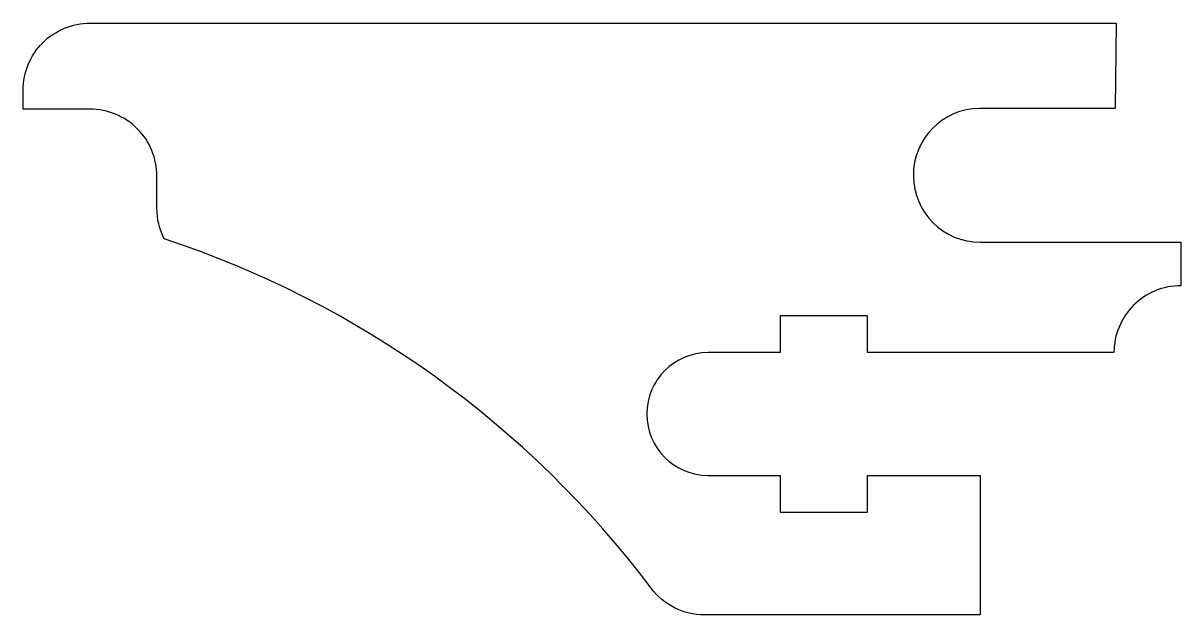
# Model space of a CAD drawing. Header units: millimetres. Extents: x 8.4 to 60.3, y 10 to 36.5.
import ezdxf

# ---------------------------------------------------------------- set-up
doc = ezdxf.new("R2010")
doc.units = ezdxf.units.MM
doc.layers.get('0').update_dxf_attribs({"linetype": 'CONTINUOUS'})

msp = doc.modelspace()

# ---------------------------------------------------------------- linework, layer by layer
msp.add_lwpolyline([(60.335, 24.75, 0.414214), (57.335, 21.75), (51.335, 21.75), (46.282, 21.75), (46.282, 23.4), (42.354, 23.4), (42.354, 21.75), (39.13, 21.75, 1), (39.13, 16.25), (42.354, 16.25), (42.354, 14.6), (46.282, 14.6), (46.282, 16.25), (51.335, 16.25), (51.335, 10), (38.965, 10, -0.235662), (36.568, 11.196, 0.153061), (14.735, 26.849, -0.119343), (14.403, 28.221), (14.403, 29.661, 0.414214), (11.403, 32.661), (8.403, 32.661), (8.403, 33.515, -0.414214), (11.403, 36.515), (57.429, 36.515), (57.382, 32.698), (51.3, 32.698, 0.994066), (51.335, 26.698), (60.335, 26.698)], format="xyb", close=True)

doc.saveas('drawing.dxf')
